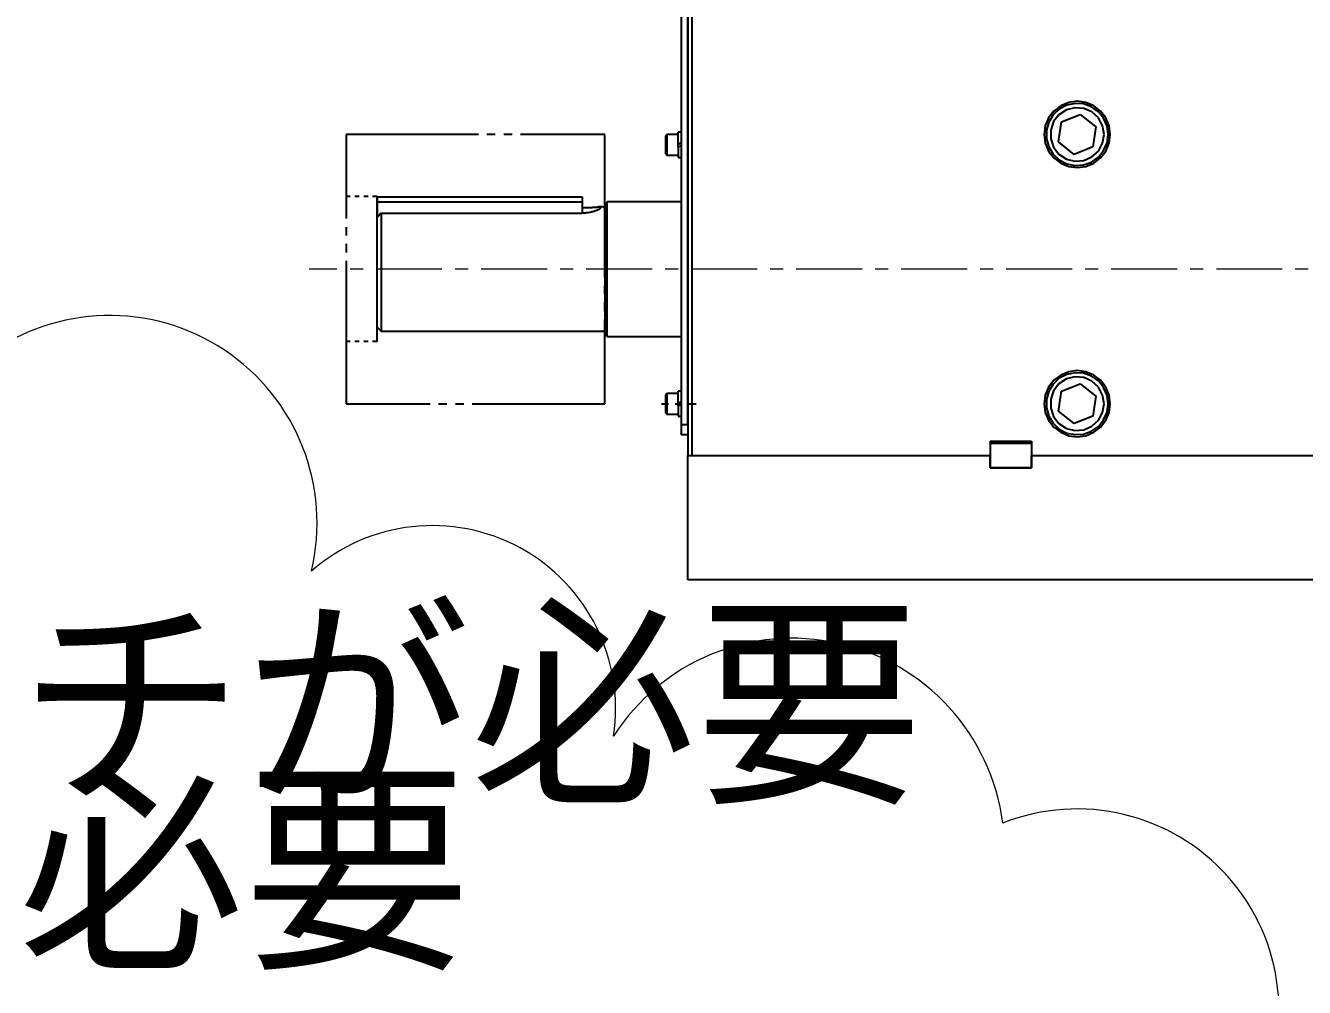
# Model space of a CAD drawing. Header units: millimetres. Extents: x -211 to 45495, y 24 to 52952.
# Drawn here: x 8209 to 8827, y 33772 to 34237 of the extents above; entities that cross this region are included whole.
import ezdxf

# ---------------------------------------------------------------- set-up
doc = ezdxf.new("R2010")
doc.units = ezdxf.units.MM
doc.linetypes.add('CENTER', pattern=[50.7, 31.8, -6.3, 6.3, -6.3])
doc.layers.add('Layer2', color=7, linetype='Continuous')
doc.styles.add('ＭＳ 明朝', font='')
doc.styles.get('ＭＳ 明朝').set_extended_font_data('ＭＳ 明朝')

# ---------------------------------------------------------------- blocks, each defined once
blk = doc.blocks.new('BLKF2516')
at = {"layer": 'Layer2', "color": 3, "linetype": 'Continuous', "lineweight": 25}
for p, q in [((8488.04, 34089.23), (8487.96, 34089.31)), ((8488.21, 34089.23), (8488.04, 34089.23)), ((8488.3, 34089.14), (8488.21, 34089.23)), ((8488.47, 34089.05), (8488.3, 34089.14)), ((8488.56, 34088.97), (8488.47, 34089.05)), ((8488.64, 34088.88), (8488.56, 34088.97)), ((8488.73, 34088.79), (8488.64, 34088.88)), ((8488.73, 34088.71), (8488.73, 34088.79)), ((8488.82, 34088.54), (8488.73, 34088.71)), ((8488.82, 34088.28), (8488.82, 34088.54))]:
    blk.add_line(p, q, dxfattribs=at)
blk = doc.blocks.new('BLKF2517')
at = {"layer": 'Layer2', "color": 3, "linetype": 'Continuous', "lineweight": 25}
for p, q in [((8487.78, 34149.33), (8488.21, 34149.33)), ((8488.21, 34149.33), (8488.3, 34149.42)), ((8488.3, 34149.42), (8488.47, 34149.5)), ((8488.47, 34149.5), (8488.56, 34149.59)), ((8488.56, 34149.59), (8488.64, 34149.68)), ((8488.64, 34149.68), (8488.73, 34149.76)), ((8488.73, 34149.94), (8488.82, 34150.02)), ((8488.73, 34149.76), (8488.73, 34149.94)), ((8488.82, 34150.02), (8488.82, 34150.19))]:
    blk.add_line(p, q, dxfattribs=at)
blk = doc.blocks.new('BLKF2518')
at = {"layer": 'Layer2', "color": 3, "linetype": 'Continuous', "lineweight": 25}
for p, q in [((8485.63, 34149.33), (8486.15, 34149.33)), ((8486.15, 34149.33), (8486.49, 34149.25)), ((8486.49, 34149.25), (8486.58, 34149.25))]:
    blk.add_line(p, q, dxfattribs=at)
blk = doc.blocks.new('BLKF2519')
at = {"layer": 'Layer2', "color": 3, "linetype": 'Continuous', "lineweight": 25}
for p, q in [((8477.79, 34148.9), (8478.4, 34148.9)), ((8478.4, 34148.9), (8478.91, 34148.99)), ((8478.91, 34148.99), (8481.24, 34148.99)), ((8481.24, 34148.99), (8481.67, 34149.07)), ((8481.67, 34149.07), (8482.1, 34149.07)), ((8482.1, 34149.07), (8482.53, 34149.07)), ((8482.53, 34149.07), (8482.96, 34149.16)), ((8482.96, 34149.16), (8483.3, 34149.16)), ((8483.3, 34149.16), (8483.39, 34149.16)), ((8483.39, 34149.16), (8483.74, 34149.25)), ((8483.74, 34149.25), (8484.17, 34149.25)), ((8484.17, 34149.25), (8484.6, 34149.25)), ((8484.6, 34149.25), (8485.03, 34149.25)), ((8485.03, 34149.25), (8485.37, 34149.33))]:
    blk.add_line(p, q, dxfattribs=at)
blk = doc.blocks.new('BLKF2520')
at = {"layer": 'Layer2', "color": 3, "linetype": 'Continuous', "lineweight": 25}
for p, q in [((8378.85, 34144.25), (8379.19, 34144.6)), ((8379.19, 34144.6), (8379.45, 34144.85)), ((8379.45, 34144.85), (8379.8, 34145.2)), ((8379.8, 34145.2), (8380.05, 34145.46)), ((8380.05, 34145.46), (8380.4, 34145.8)), ((8380.4, 34145.8), (8380.57, 34146.06)), ((8378.85, 34144.17), (8378.85, 34144.25))]:
    blk.add_line(p, q, dxfattribs=at)
blk = doc.blocks.new('BLKF2521')
at = {"layer": 'Layer2', "color": 3, "linetype": 'Continuous', "lineweight": 25}
for p, q in [((8478.57, 34146.32), (8478.14, 34146.32)), ((8479, 34146.32), (8478.57, 34146.32)), ((8479.43, 34146.32), (8479, 34146.32)), ((8479.86, 34146.4), (8479.43, 34146.32)), ((8479.95, 34146.4), (8479.86, 34146.4)), ((8480.38, 34146.4), (8479.95, 34146.4)), ((8480.81, 34146.49), (8480.38, 34146.4)), ((8481.32, 34146.58), (8480.81, 34146.49)), ((8481.75, 34146.66), (8481.32, 34146.58)), ((8482.19, 34146.75), (8481.75, 34146.66)), ((8482.7, 34146.92), (8482.19, 34146.75)), ((8482.79, 34146.92), (8482.7, 34146.92)), ((8483.13, 34147.01), (8482.79, 34146.92)), ((8483.56, 34147.18), (8483.13, 34147.01)), ((8483.99, 34147.35), (8483.56, 34147.18)), ((8484.42, 34147.44), (8483.99, 34147.35)), ((8484.86, 34147.61), (8484.42, 34147.44)), ((8484.94, 34147.7), (8484.86, 34147.61)), ((8485.2, 34147.78), (8484.94, 34147.7)), ((8485.63, 34147.95), (8485.2, 34147.78)), ((8485.97, 34148.13), (8485.63, 34147.95)), ((8486.32, 34148.39), (8485.97, 34148.13)), ((8486.58, 34148.64), (8486.32, 34148.39)), ((8486.84, 34148.99), (8486.58, 34148.64))]:
    blk.add_line(p, q, dxfattribs=at)
blk = doc.blocks.new('BLKF2688')
at = {"layer": 'Layer2', "color": 3, "linetype": 'Continuous', "lineweight": 25}
for p, q in [((8707.98, 34193.85), (8705.39, 34190.5)), ((8711.59, 34196.18), (8707.98, 34193.85)), ((8715.73, 34197.21), (8711.59, 34196.18)), ((8720.03, 34196.87), (8715.73, 34197.21)), ((8723.91, 34195.15), (8720.03, 34196.87)), ((8727.09, 34192.3), (8723.91, 34195.15)), ((8705.39, 34190.5), (8704.02, 34186.45)), ((8729.07, 34188.51), (8727.09, 34192.3)), ((8729.85, 34184.29), (8729.07, 34188.51)), ((8704.02, 34186.45), (8704.02, 34182.14)), ((8704.02, 34182.14), (8705.39, 34178.09)), ((8705.39, 34178.09), (8707.98, 34174.74)), ((8723.91, 34173.44), (8727.09, 34176.29)), ((8727.09, 34176.29), (8729.07, 34180.08)), ((8707.98, 34174.74), (8711.59, 34172.41)), ((8711.59, 34172.41), (8715.73, 34171.38)), ((8715.73, 34171.38), (8720.03, 34171.72)), ((8720.03, 34171.72), (8723.91, 34173.44))]:
    blk.add_line(p, q, dxfattribs=at)
blk = doc.blocks.new('BLKF2689')
at = {"layer": 'Layer2', "color": 3, "linetype": 'Continuous', "lineweight": 25}
for p, q in [((8705.22, 34193.77), (8703.07, 34190.24)), ((8708.15, 34196.52), (8705.22, 34193.77)), ((8711.77, 34198.42), (8708.15, 34196.52)), ((8715.81, 34199.28), (8711.77, 34198.42)), ((8719.86, 34199.02), (8715.81, 34199.28)), ((8723.74, 34197.64), (8719.86, 34199.02)), ((8727.09, 34195.23), (8723.74, 34197.64)), ((8729.59, 34192.13), (8727.09, 34195.23)), ((8703.07, 34190.24), (8701.95, 34186.36)), ((8731.23, 34188.34), (8729.59, 34192.13)), ((8731.83, 34184.29), (8731.23, 34188.34)), ((8701.95, 34186.36), (8701.95, 34182.23)), ((8701.95, 34182.23), (8703.07, 34178.35)), ((8703.07, 34178.35), (8705.22, 34174.82)), ((8727.09, 34173.36), (8729.59, 34176.54)), ((8729.59, 34176.54), (8731.23, 34180.25)), ((8705.22, 34174.82), (8708.15, 34172.07)), ((8708.15, 34172.07), (8711.77, 34170.17)), ((8711.77, 34170.17), (8715.81, 34169.31)), ((8715.81, 34169.31), (8719.86, 34169.57)), ((8719.86, 34169.57), (8723.74, 34170.95)), ((8723.74, 34170.95), (8727.09, 34173.36))]:
    blk.add_line(p, q, dxfattribs=at)
blk = doc.blocks.new('BLKF2713')
at = {"layer": 'Layer2', "color": 3, "linetype": 'Continuous', "lineweight": 25}
for p, q in [((8708.15, 34066.58), (8705.22, 34063.74)), ((8711.77, 34068.47), (8708.15, 34066.58)), ((8715.81, 34069.25), (8711.77, 34068.47)), ((8719.86, 34068.99), (8715.81, 34069.25)), ((8723.74, 34067.61), (8719.86, 34068.99)), ((8727.09, 34065.29), (8723.74, 34067.61)), ((8729.59, 34062.1), (8727.09, 34065.29)), ((8703.07, 34060.29), (8701.95, 34056.33)), ((8705.22, 34063.74), (8703.07, 34060.29)), ((8731.23, 34058.31), (8729.59, 34062.1)), ((8731.83, 34054.26), (8731.23, 34058.31)), ((8701.95, 34056.33), (8701.95, 34052.28)), ((8701.95, 34052.28), (8703.07, 34048.32)), ((8703.07, 34048.32), (8705.22, 34044.88)), ((8727.09, 34043.33), (8729.59, 34046.51)), ((8729.59, 34046.51), (8731.23, 34050.22)), ((8705.22, 34044.88), (8708.15, 34042.03)), ((8708.15, 34042.03), (8711.77, 34040.14)), ((8711.77, 34040.14), (8715.81, 34039.36)), ((8715.81, 34039.36), (8719.86, 34039.62)), ((8719.86, 34039.62), (8723.74, 34041)), ((8723.74, 34041), (8727.09, 34043.33))]:
    blk.add_line(p, q, dxfattribs=at)
blk = doc.blocks.new('BLKF2714')
at = {"layer": 'Layer2', "color": 3, "linetype": 'Continuous', "lineweight": 25}
for p, q in [((8711.59, 34066.23), (8707.98, 34063.82)), ((8715.73, 34067.27), (8711.59, 34066.23)), ((8720.03, 34066.92), (8715.73, 34067.27)), ((8723.91, 34065.2), (8720.03, 34066.92)), ((8727.09, 34062.27), (8723.91, 34065.2)), ((8705.39, 34060.46), (8704.02, 34056.42)), ((8707.98, 34063.82), (8705.39, 34060.46)), ((8729.07, 34058.48), (8727.09, 34062.27)), ((8729.85, 34054.26), (8729.07, 34058.48)), ((8704.02, 34056.42), (8704.02, 34052.2)), ((8704.02, 34052.2), (8705.39, 34048.15)), ((8705.39, 34048.15), (8707.98, 34044.7)), ((8723.91, 34043.41), (8727.09, 34046.34)), ((8727.09, 34046.34), (8729.07, 34050.04)), ((8707.98, 34044.7), (8711.59, 34042.38)), ((8711.59, 34042.38), (8715.73, 34041.35)), ((8715.73, 34041.35), (8720.03, 34041.69)), ((8720.03, 34041.69), (8723.91, 34043.41))]:
    blk.add_line(p, q, dxfattribs=at)
blk = doc.blocks.new('BLKF2868')
at = {"layer": 'Layer2', "color": 3, "linetype": 'Continuous', "lineweight": 25}
for p, q in [((8716.85, 34070.28), (8712.71, 34069.76)), ((8720.98, 34069.76), (8716.85, 34070.28)), ((8705.48, 34065.63), (8702.98, 34062.27)), ((8708.84, 34068.13), (8705.48, 34065.63)), ((8712.71, 34069.76), (8708.84, 34068.13)), ((8724.86, 34068.13), (8720.98, 34069.76)), ((8728.13, 34065.63), (8724.86, 34068.13)), ((8730.71, 34062.27), (8728.13, 34065.63)), ((8701.35, 34058.48), (8700.83, 34054.26)), ((8702.98, 34062.27), (8701.35, 34058.48)), ((8732.26, 34058.48), (8730.71, 34062.27)), ((8732.78, 34054.26), (8732.26, 34058.48)), ((8700.83, 34054.26), (8701.35, 34050.13)), ((8701.35, 34050.13), (8702.98, 34046.34)), ((8702.98, 34046.34), (8705.48, 34042.98)), ((8728.13, 34042.98), (8730.71, 34046.34)), ((8730.71, 34046.34), (8732.26, 34050.13)), ((8705.48, 34042.98), (8708.84, 34040.48)), ((8708.84, 34040.48), (8712.71, 34038.85)), ((8720.98, 34038.85), (8724.86, 34040.48)), ((8724.86, 34040.48), (8728.13, 34042.98)), ((8712.71, 34038.85), (8716.85, 34038.33)), ((8716.85, 34038.33), (8720.98, 34038.85))]:
    blk.add_line(p, q, dxfattribs=at)
blk = doc.blocks.new('BLKF2874')
at = {"layer": 'Layer2', "color": 3, "linetype": 'Continuous', "lineweight": 25}
for p, q in [((8716.85, 34200.31), (8712.71, 34199.71)), ((8720.98, 34199.71), (8716.85, 34200.31)), ((8705.48, 34195.58), (8702.98, 34192.3)), ((8708.84, 34198.16), (8705.48, 34195.58)), ((8712.71, 34199.71), (8708.84, 34198.16)), ((8724.86, 34198.16), (8720.98, 34199.71)), ((8728.13, 34195.58), (8724.86, 34198.16)), ((8730.71, 34192.3), (8728.13, 34195.58)), ((8701.35, 34188.43), (8700.83, 34184.29)), ((8702.98, 34192.3), (8701.35, 34188.43)), ((8732.26, 34188.43), (8730.71, 34192.3)), ((8732.78, 34184.29), (8732.26, 34188.43)), ((8700.83, 34184.29), (8701.35, 34180.16)), ((8701.35, 34180.16), (8702.98, 34176.29)), ((8702.98, 34176.29), (8705.48, 34173.01)), ((8728.13, 34173.01), (8730.71, 34176.29)), ((8730.71, 34176.29), (8732.26, 34180.16)), ((8705.48, 34173.01), (8708.84, 34170.43)), ((8708.84, 34170.43), (8712.71, 34168.88)), ((8720.98, 34168.88), (8724.86, 34170.43)), ((8724.86, 34170.43), (8728.13, 34173.01)), ((8712.71, 34168.88), (8716.85, 34168.28)), ((8716.85, 34168.28), (8720.98, 34168.88))]:
    blk.add_line(p, q, dxfattribs=at)
blk = doc.blocks.new('BLKF2465')
at = {"layer": 'Layer2', "color": 3, "linetype": 'Continuous', "lineweight": 25}
for p, q in [((8528.86, 34539.26), (8528.86, 34029.29)), ((8530.84, 34538.48), (8530.84, 34029.29)), ((8525.59, 34319.32), (8525.59, 34039.28)), ((8528.86, 34044.27), (8528.86, 34319.32)), ((8709.18, 34190.32), (8718.22, 34193.94)), ((8718.22, 34193.94), (8725.89, 34187.91)), ((8707.8, 34180.68), (8709.18, 34190.32)), ((8725.89, 34187.91), (8724.42, 34178.27)), ((8363.86, 34184.29), (8363.86, 34143.65)), ((8427.76, 34184.29), (8363.86, 34184.29)), ((8435.94, 34184.29), (8431.89, 34184.29)), ((8444.04, 34184.29), (8439.99, 34184.29)), ((8488.82, 34184.29), (8448.17, 34184.29)), ((8488.82, 34115.32), (8488.82, 34184.29)), ((8518.7, 34184.29), (8518.1, 34183.69)), ((8518.1, 34183.69), (8518.1, 34174.91)), ((8518.7, 34184.29), (8518.7, 34174.31)), ((8524.12, 34184.29), (8518.7, 34184.29)), ((8524.12, 34179.64), (8524.12, 34185.41)), ((8525.59, 34185.41), (8524.12, 34185.41)), ((8729.07, 34180.08), (8729.85, 34184.29)), ((8731.23, 34180.25), (8731.83, 34184.29)), ((8732.26, 34180.16), (8732.78, 34184.29)), ((8524.12, 34179.64), (8525.59, 34180.42)), ((8524.12, 34178.18), (8524.12, 34179.64)), ((8525.59, 34178.87), (8524.12, 34178.18)), ((8524.12, 34178.18), (8524.12, 34173.19)), ((8715.38, 34174.65), (8707.8, 34180.68)), ((8724.42, 34178.27), (8715.38, 34174.65)), ((8518.1, 34174.91), (8518.7, 34174.31)), ((8518.7, 34174.31), (8524.12, 34174.31)), ((8524.12, 34173.19), (8525.59, 34173.19)), ((8365.93, 34154.33), (8363.86, 34154.33)), ((8370.24, 34154.33), (8368.08, 34154.33)), ((8374.54, 34154.33), (8372.39, 34154.33)), ((8378.85, 34154.33), (8376.7, 34154.33)), ((8378.85, 34084.32), (8378.85, 34154.33)), ((8378.85, 34154.24), (8477.79, 34154.24)), ((8378.85, 34154.24), (8378.85, 34144.17)), ((8477.79, 34151.57), (8378.85, 34151.57)), ((8477.79, 34154.24), (8477.79, 34146.32)), ((8489.85, 34151.83), (8488.82, 34150.8)), ((8488.82, 34150.8), (8488.82, 34087.76)), ((8489.85, 34086.81), (8489.85, 34151.83)), ((8525.59, 34151.83), (8489.85, 34151.83)), ((8380.57, 34146.06), (8380.83, 34146.32)), ((8380.83, 34146.32), (8380.83, 34089.31)), ((8380.83, 34146.32), (8477.79, 34146.32)), ((8478.14, 34146.32), (8477.79, 34146.32)), ((8485.37, 34149.33), (8485.63, 34149.33)), ((8487.78, 34149.33), (8485.54, 34149.33)), ((8486.58, 34149.25), (8486.84, 34148.99)), ((8488.82, 34150.19), (8488.82, 34150.28)), ((8363.86, 34139.52), (8363.86, 34135.47)), ((8378.85, 34091.29), (8378.85, 34144.17)), ((8363.86, 34131.42), (8363.86, 34127.37)), ((8363.86, 34123.24), (8363.86, 34054.26)), ((8488.82, 34107.22), (8488.82, 34111.27)), ((8488.82, 34099.04), (8488.82, 34103.09)), ((8488.82, 34054.26), (8488.82, 34094.99)), ((8378.85, 34091.29), (8380.83, 34089.31)), ((8380.83, 34089.31), (8487.78, 34089.31)), ((8487.96, 34089.31), (8487.78, 34089.31)), ((8365.93, 34084.32), (8363.86, 34084.32)), ((8370.24, 34084.32), (8368.08, 34084.32)), ((8374.54, 34084.32), (8372.39, 34084.32)), ((8378.85, 34084.32), (8376.7, 34084.32)), ((8488.82, 34087.76), (8489.85, 34086.81)), ((8489.85, 34086.81), (8525.59, 34086.81)), ((8518.7, 34059.26), (8518.1, 34058.74)), ((8518.1, 34058.74), (8518.1, 34049.87)), ((8518.7, 34059.26), (8518.7, 34049.27)), ((8524.12, 34059.26), (8518.7, 34059.26)), ((8524.12, 34054.69), (8524.12, 34060.38)), ((8525.59, 34060.38), (8524.12, 34060.38)), ((8707.8, 34050.73), (8709.18, 34060.38)), ((8709.18, 34060.38), (8718.22, 34063.91)), ((8718.22, 34063.91), (8725.89, 34057.88)), ((8725.89, 34057.88), (8724.42, 34048.23)), ((8363.86, 34054.26), (8404.51, 34054.26)), ((8408.56, 34054.26), (8412.61, 34054.26)), ((8416.74, 34054.26), (8420.79, 34054.26)), ((8424.83, 34054.26), (8488.82, 34054.26)), ((8516.11, 34054.26), (8519.47, 34054.26)), ((8522.83, 34054.26), (8526.1, 34054.26)), ((8524.12, 34054.69), (8525.59, 34055.38)), ((8524.12, 34053.14), (8524.12, 34054.69)), ((8525.59, 34053.92), (8524.12, 34053.14)), ((8524.12, 34053.14), (8524.12, 34048.23)), ((8529.46, 34054.26), (8532.82, 34054.26)), ((8729.07, 34050.04), (8729.85, 34054.26)), ((8731.23, 34050.22), (8731.83, 34054.26)), ((8732.26, 34050.13), (8732.78, 34054.26)), ((8518.1, 34049.87), (8518.7, 34049.27)), ((8518.7, 34049.27), (8524.12, 34049.27)), ((8524.12, 34048.23), (8525.59, 34048.23)), ((8715.38, 34044.7), (8707.8, 34050.73)), ((8724.42, 34048.23), (8715.38, 34044.7)), ((8525.59, 34044.27), (8528.86, 34044.27)), ((8528.86, 34039.28), (8525.59, 34039.28)), ((8674.82, 34036.26), (8694.8, 34036.26)), ((8674.82, 34036.26), (8674.82, 34029.29)), ((8674.82, 34035.32), (8674.82, 34023.26)), ((8674.82, 34035.32), (8694.8, 34035.32)), ((8694.8, 34036.26), (8694.8, 34029.29)), ((8694.8, 34035.32), (8694.8, 34023.26)), ((8528.86, 33969.27), (8528.86, 34029.29)), ((8528.86, 34029.29), (8674.82, 34029.29)), ((8530.84, 34029.29), (8674.82, 34029.29)), ((8674.82, 34023.26), (8674.82, 34029.29)), ((8694.8, 34023.26), (8694.8, 34029.29)), ((8694.8, 34029.29), (8930.84, 34029.29)), ((8694.8, 34029.29), (8838.78, 34029.29)), ((8694.8, 34023.26), (8674.82, 34023.26)), ((8674.82, 34023.26), (8694.8, 34023.26)), ((8931.79, 33969.27), (8528.86, 33969.27))]:
    blk.add_line(p, q, dxfattribs=at)
at = {"layer": 'Layer2', "color": 7, "linetype": 'CENTER', "lineweight": 13}
blk.add_line((10286.09, 34119.28), (8346.09, 34119.28), dxfattribs=at)
at = {"layer": 'Layer2', "color": 3, "linetype": 'Continuous', "lineweight": 25}
for name in ['BLKF2874', 'BLKF2689', 'BLKF2688', 'BLKF2520', 'BLKF2519', 'BLKF2521', 'BLKF2518', 'BLKF2517', 'BLKF2516', 'BLKF2868', 'BLKF2713', 'BLKF2714']:
    blk.add_blockref(name, (0, 0), dxfattribs=at)
blk = doc.blocks.new('BLKF2890')
at = {"layer": 'Layer2', "color": 6, "linetype": 'Continuous', "lineweight": 0}
for centre, radius, start, end in [((8249.74, 33996.75), 100.16, 346.51252, 126.4806), ((8405.58, 33907.03), 88.43, 351.4055, 131.37358), ((8579.32, 33838.59), 102.45, 7.4158, 147.38388), ((8716.74, 33761.14), 97.49, 331.59209, 111.56017)]:
    blk.add_arc(centre, radius, start, end, dxfattribs=at)

msp = doc.modelspace()

# ---------------------------------------------------------------- block references
at = {"layer": 'Layer2', "color": 3, "linetype": 'Continuous', "lineweight": 25}
msp.add_blockref('BLKF2465', (0, 0), dxfattribs=at)
at = {"layer": 'Layer2', "color": 6, "linetype": 'Continuous', "lineweight": 0}
msp.add_blockref('BLKF2890', (0, 0), dxfattribs=at)

# ---------------------------------------------------------------- texts
at = {"layer": 'Layer2', "color": 6, "linetype": 'Continuous', "lineweight": 0, "style": 'ＭＳ 明朝'}
for s, p in [('この部分のスケッチが必要', (7332.62, 33869.59)), ('基礎レベルも確認必要', (7332.62, 33789.59))]:
    msp.add_text(s, height=80, dxfattribs=at).set_placement(p)

doc.saveas('drawing.dxf')
